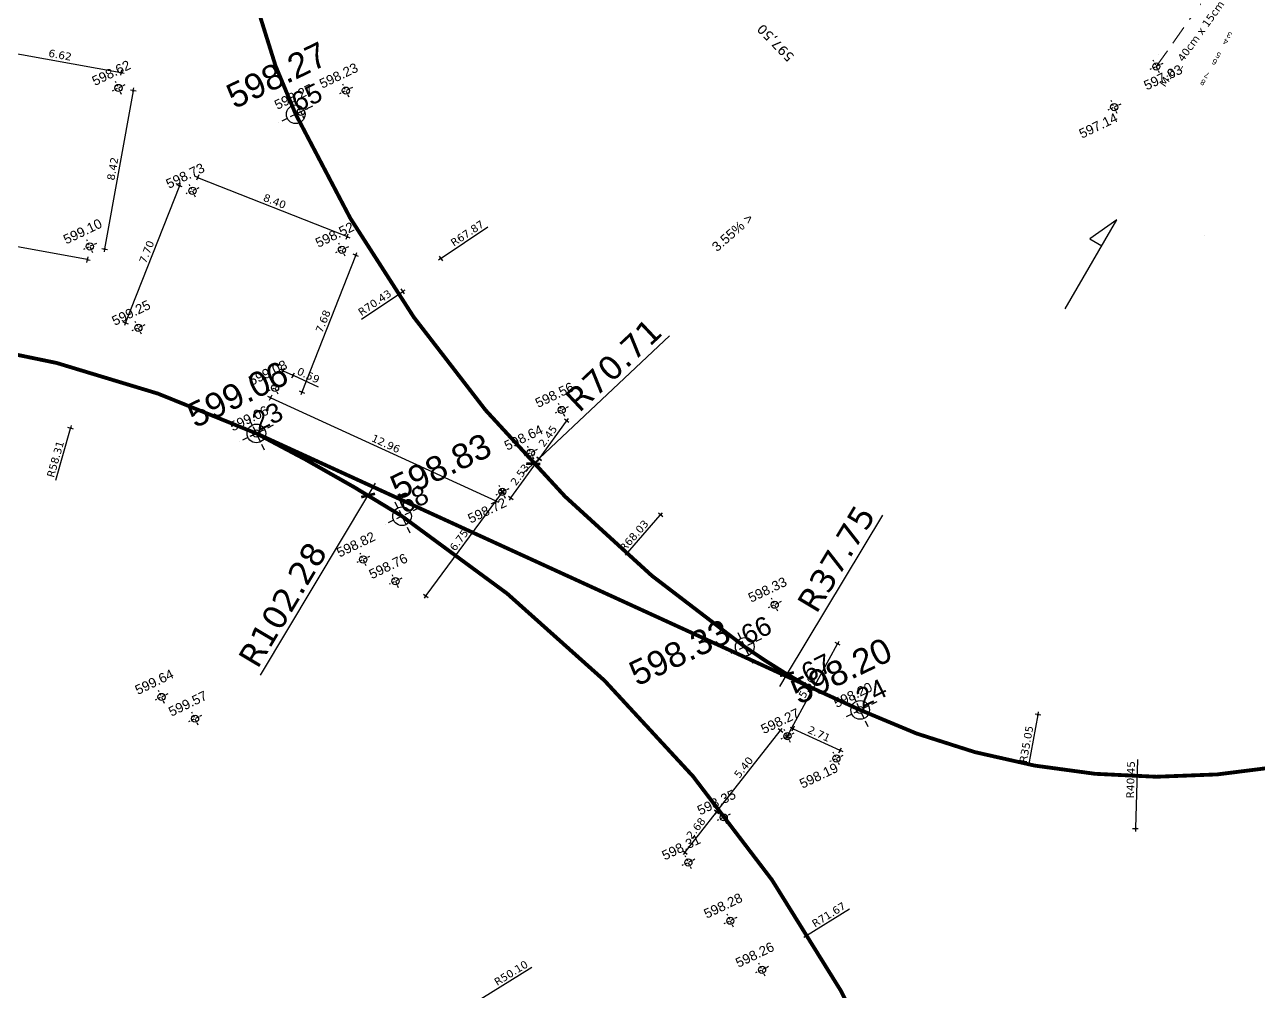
# Model space of a CAD drawing. Header units: metres. Extents: x 679716 to 681053, y 2749449 to 2750332.
# Drawn here: x 680384.2 to 680448.7, y 2750016.5 to 2750067 of the extents above; entities that cross this region are included whole.
import ezdxf
from ezdxf.enums import TextEntityAlignment as Align

# ---------------------------------------------------------------- set-up
doc = ezdxf.new("R2010")
doc.units = ezdxf.units.M
doc.header["$PDSIZE"] = -1
doc.linetypes.add('DASHEDX2', pattern=[1.5, 1, -0.5])
for name, color, linetype in [('01-TX-Altimetry 250 Topography', 51, 'Continuous'), ('01-TX-Length Dimensions 250', 80, 'Continuous'), ('01-TX-Level Main Dimensions 250', 152, 'Continuous'), ('01-TX-Level Secondary Dimensions 250', 10, 'Continuous'), ('01-TX-Main Altimetry 1000', 242, 'Continuous'), ('01-TX-Main Dimensions 250', 150, 'Continuous'), ('01-TX-Secondary Altimetry 1000', 152, 'Continuous'), ('01-TX-Secondary Dimensions 1000', 152, 'Continuous'), ('01-TX-Slopes__', 140, 'Continuous')]:
    doc.layers.add(name, color=color, linetype=linetype)
for name, color, linetype, lineweight in [('02-L-Axis', 253, 'DASHEDX2', 20), ('02-L-Main Axis POINTS', 242, 'DASHEDX2', 50), ('02-L-Secondary Axis POINTS', 152, 'DASHEDX2', 50)]:
    doc.layers.add(name, color=color, linetype=linetype, lineweight=lineweight)
doc.layers.add('02-L-Main Axis', color=244, linetype='DASHEDX2', lineweight=50, true_color=0xa50029)
doc.layers.add('02-L-Secondary Axis', color=154, linetype='DASHEDX2', lineweight=50, true_color=0x0052a5)
doc.layers.add('03-BK-Arrow', color=153, linetype='Continuous', true_color=0x4491cf)
doc.styles.add('E100', font='verdana.ttf', dxfattribs={"height": 0.4})
doc.styles.add('E200', font='verdana.ttf', dxfattribs={"height": 1})
doc.styles.add('E500', font='verdana.ttf', dxfattribs={"height": 1.25})
doc.styles.get("Standard").update_dxf_attribs({"font": 'arial.ttf'})
doc.dimstyles.new('E1000', dxfattribs={"dimscale": 0.03, "dimtxt": 1.25, "dimasz": 1, "dimexe": 0.1, "dimexo": 1, "dimgap": 8, "dimtad": 1, "dimzin": 0, "dimdsep": 46, "dimtxsty": 'E500', "dimblk1": 'LINCOT500', "dimblk2": 'LINCOT500', "dimsah": 1, "dimcen": 0.1, "dimdle": 0.1, "dimse1": 1, "dimse2": 1, "dimclrt": 256, "dimazin": 0, "dimtfac": 0.015385, "dimtofl": 0, "dimtmove": 0, "dimatfit": 3, "dimldrblk": 'LINCOT500', "dimfxl": 1, "dimtolj": 1, "dimtzin": 0, "dimarcsym": 0})
doc.dimstyles.new('E250', dxfattribs={"dimscale": 0.03, "dimtxt": 0.4, "dimasz": 0.5, "dimexe": 0.1, "dimexo": 1, "dimgap": 4, "dimtad": 1, "dimzin": 0, "dimdsep": 46, "dimtxsty": 'E100', "dimblk1": 'LINCOT200', "dimblk2": 'LINCOT200', "dimsah": 1, "dimcen": 0.1, "dimdle": 0.1, "dimse1": 1, "dimse2": 1, "dimclrt": 256, "dimadec": 0, "dimazin": 0, "dimtfac": 0.015385, "dimtofl": 0, "dimtmove": 0, "dimatfit": 3, "dimldrblk": 'LINCOT200', "dimfxl": 1, "dimtolj": 1, "dimtzin": 0, "dimarcsym": 0})

# ---------------------------------------------------------------- blocks, each defined once
blk = doc.blocks.new('Cotes Altimetriques')
at = {"linetype": 'DASHEDX2', "ltscale": 0.5}
for points in [[(0, -1.5), (0, 1.5)], [(1.5, 0), (-1.5, 0)]]:
    blk.add_lwpolyline(points, dxfattribs=at)
blk.add_circle((0, 0), 0.75)
at = {"ltscale": 0.3}
blk.add_attdef('COTES', text='', height=2, dxfattribs=at).set_placement((0, 3.5), align=Align.MIDDLE)
blk = doc.blocks.new('*U328')
at = {"linetype": 'DASHEDX2', "ltscale": 0.5}
for points in [[(1.5, 0), (-1.5, 0)], [(0, -1.5), (0, 1.5)]]:
    blk.add_lwpolyline(points, dxfattribs=at)
blk.add_circle((0, 0), 0.75)
at = {"ltscale": 0.3}
blk.add_attdef('COTES', text='', height=2, dxfattribs=at).set_placement((-4.56, -2.11), align=Align.MIDDLE)
blk = doc.blocks.new('*U149')
at = {"linetype": 'DASHEDX2', "ltscale": 0.5}
for points in [[(1.5, 0), (-1.5, 0)], [(0, -1.5), (0, 1.5)]]:
    blk.add_lwpolyline(points, dxfattribs=at)
blk.add_circle((0, 0), 0.75)
at = {"ltscale": 0.3}
blk.add_attdef('COTES', text='', height=2, dxfattribs=at).set_placement((0.28, -2.65), align=Align.MIDDLE)
blk = doc.blocks.new('LINCOT200')
for p, q in [((0, -10), (0, 10)), ((0, 0), (10, 0))]:
    blk.add_line(p, q)
at = {"const_width": 1.88}
blk.add_lwpolyline([(3.5, -3.5), (-3.5, 3.5)], dxfattribs=at)
blk = doc.blocks.new('*D318')
at = {"layer": '01-TX-Length Dimensions 250', "color": 0, "lineweight": -2, "transparency": 16777216}
blk.add_line((680397.047, 2750047.524), (680408.807, 2750042.139), dxfattribs=at)
at = {"layer": '01-TX-Length Dimensions 250', "color": 0, "lineweight": -2, "transparency": 16777216, "xscale": 0.015, "yscale": 0.015, "zscale": 0.015}
for p, rotation in [((680397.033, 2750047.531), 155.394804351356), ((680408.821, 2750042.133), 335.394804351356)]:
    blk.add_blockref('LINCOT200', p, dxfattribs=dict(at, rotation=rotation))
at = {"layer": '01-TX-Length Dimensions 250', "transparency": 16777216, "insert": (680403.064, 2750045.13), "char_height": 0.4, "attachment_point": 5, "rotation": 335.3948, "style": 'E100'}
blk.add_mtext('\\A1;12.96', dxfattribs=at)
blk = doc.blocks.new('*D322')
at = {"layer": '01-TX-Length Dimensions 250', "color": 0, "lineweight": -2, "transparency": 16777216}
blk.add_line((680409.599, 2750042.305), (680411.068, 2750044.332), dxfattribs=at)
at = {"layer": '01-TX-Length Dimensions 250', "color": 0, "lineweight": -2, "transparency": 16777216, "xscale": 0.015, "yscale": 0.015, "zscale": 0.015}
for p, rotation in [((680411.077, 2750044.344), 54.06854722015043), ((680409.591, 2750042.293), 234.0685472201504)]:
    blk.add_blockref('LINCOT200', p, dxfattribs=dict(at, rotation=rotation))
at = {"layer": '01-TX-Length Dimensions 250', "transparency": 16777216, "insert": (680410.068, 2750043.511), "char_height": 0.4, "attachment_point": 5, "rotation": 54.06855, "style": 'E100'}
blk.add_mtext('\\A1;2.53', dxfattribs=at)
blk = doc.blocks.new('*D323')
at = {"layer": '01-TX-Length Dimensions 250', "color": 0, "lineweight": -2, "transparency": 16777216}
blk.add_line((680411.086, 2750044.356), (680412.505, 2750046.315), dxfattribs=at)
at = {"layer": '01-TX-Length Dimensions 250', "color": 0, "lineweight": -2, "transparency": 16777216, "xscale": 0.015, "yscale": 0.015, "zscale": 0.015}
for p, rotation in [((680412.514, 2750046.327), 54.06854719293056), ((680411.077, 2750044.344), 234.0685471929305)]:
    blk.add_blockref('LINCOT200', p, dxfattribs=dict(at, rotation=rotation))
at = {"layer": '01-TX-Length Dimensions 250', "transparency": 16777216, "insert": (680411.53, 2750045.528), "char_height": 0.4, "attachment_point": 5, "rotation": 54.06855, "style": 'E100'}
blk.add_mtext('\\A1;2.45', dxfattribs=at)
blk = doc.blocks.new('*D331')
at = {"layer": '01-TX-Length Dimensions 250', "color": 0, "lineweight": -2, "transparency": 16777216}
for p, q in [((680462.331, 2750092.492), (680462.337, 2750092.492)), ((680462.334, 2750092.489), (680462.334, 2750092.495)), ((680401.784, 2750051.63), (680403.943, 2750053.087))]:
    blk.add_line(p, q, dxfattribs=at)
at = {"layer": '01-TX-Length Dimensions 250', "color": 0, "lineweight": -2, "transparency": 16777216, "xscale": 0.015, "yscale": 0.015, "zscale": 0.015, "rotation": 34.013872963524}
blk.add_blockref('LINCOT200', (680403.955, 2750053.095), dxfattribs=at)
at = {"layer": '01-TX-Length Dimensions 250', "transparency": 16777216, "insert": (680402.482, 2750052.497), "char_height": 0.4, "attachment_point": 5, "rotation": 34.01387, "style": 'E100'}
blk.add_mtext('\\A1;R70.43', dxfattribs=at)
blk = doc.blocks.new('*D337')
at = {"layer": '01-TX-Length Dimensions 250', "color": 0, "lineweight": -2, "transparency": 16777216}
blk.add_line((680424.357, 2750030.228), (680426.795, 2750029.111), dxfattribs=at)
at = {"layer": '01-TX-Length Dimensions 250', "color": 0, "lineweight": -2, "transparency": 16777216, "xscale": 0.015, "yscale": 0.015, "zscale": 0.015}
for p, rotation in [((680424.343, 2750030.234), 155.3948043625613), ((680426.809, 2750029.105), 335.3948043625613)]:
    blk.add_blockref('LINCOT200', p, dxfattribs=dict(at, rotation=rotation))
at = {"layer": '01-TX-Length Dimensions 250', "transparency": 16777216, "insert": (680425.711, 2750029.965), "char_height": 0.4, "attachment_point": 5, "rotation": 335.3948, "style": 'E100'}
blk.add_mtext('\\A1;2.71', dxfattribs=at)
blk = doc.blocks.new('*D341')
at = {"layer": '01-TX-Length Dimensions 250', "color": 0, "lineweight": -2, "transparency": 16777216}
blk.add_line((680442.353, 2750028.624), (680442.246, 2750025.035), dxfattribs=at)
at = {"layer": '01-TX-Length Dimensions 250', "color": 0, "lineweight": -2, "transparency": 16777216, "xscale": 0.015, "yscale": 0.015, "zscale": 0.015, "rotation": 268.2865346515985}
blk.add_blockref('LINCOT200', (680442.246, 2750025.02), dxfattribs=at)
at = {"layer": '01-TX-Length Dimensions 250', "transparency": 16777216, "insert": (680441.994, 2750027.569), "char_height": 0.4, "attachment_point": 5, "rotation": 88.28653, "style": 'E100'}
blk.add_mtext('\\A1;R40.45', dxfattribs=at)
blk = doc.blocks.new('*D358')
at = {"layer": '01-TX-Length Dimensions 250', "color": 0, "lineweight": -2, "transparency": 16777216}
blk.add_line((680423.734, 2750124.099), (680420.34, 2750124.691), dxfattribs=at)
at = {"layer": '01-TX-Length Dimensions 250', "color": 0, "lineweight": -2, "transparency": 16777216, "xscale": 0.015, "yscale": 0.015, "zscale": 0.015, "rotation": 170.1027913468755}
blk.add_blockref('LINCOT200', (680420.325, 2750124.694), dxfattribs=at)
at = {"layer": '01-TX-Length Dimensions 250', "transparency": 16777216, "insert": (680422.571, 2750124.635), "char_height": 0.4, "attachment_point": 5, "rotation": 350.10279, "style": 'E100'}
blk.add_mtext('\\A1;R530.43', dxfattribs=at)
blk = doc.blocks.new('*U369')
at = {"linetype": 'DASHEDX2', "ltscale": 0.5}
for points in [[(1.5, 0), (-1.5, 0)], [(0, -1.5), (0, 1.5)]]:
    blk.add_lwpolyline(points, dxfattribs=at)
blk.add_circle((0, 0), 0.75)
at = {"ltscale": 0.3}
blk.add_attdef('COTES', text='', height=2, dxfattribs=at).set_placement((-4.87, -1.62), align=Align.MIDDLE)
blk = doc.blocks.new('*D394')
at = {"layer": '01-TX-Length Dimensions 250', "color": 0, "lineweight": -2, "transparency": 16777216}
blk.add_line((680409.143, 2750042.599), (680405.156, 2750037.189), dxfattribs=at)
at = {"layer": '01-TX-Length Dimensions 250', "color": 0, "lineweight": -2, "transparency": 16777216, "xscale": 0.015, "yscale": 0.015, "zscale": 0.015}
for p, rotation in [((680409.152, 2750042.611), 53.61053229214569), ((680405.147, 2750037.176), 233.6105322921457)]:
    blk.add_blockref('LINCOT200', p, dxfattribs=dict(at, rotation=rotation))
at = {"layer": '01-TX-Length Dimensions 250', "transparency": 16777216, "insert": (680406.886, 2750040.088), "char_height": 0.4, "attachment_point": 5, "rotation": 53.61053, "style": 'E100'}
blk.add_mtext('\\A1;6.75', dxfattribs=at)
blk = doc.blocks.new('*D412')
at = {"layer": '01-TX-Length Dimensions 250', "color": 0, "lineweight": -2, "transparency": 16777216}
blk.add_line((680471.329, 2750055.155), (680473.966, 2750053.599), dxfattribs=at)
at = {"layer": '01-TX-Length Dimensions 250', "color": 0, "lineweight": -2, "transparency": 16777216, "xscale": 0.015, "yscale": 0.015, "zscale": 0.015, "rotation": 329.4474120950774}
blk.add_blockref('LINCOT200', (680473.979, 2750053.591), dxfattribs=at)
at = {"layer": '01-TX-Length Dimensions 250', "transparency": 16777216, "insert": (680472.555, 2750054.813), "char_height": 0.4, "attachment_point": 5, "rotation": 329.44741, "style": 'E100'}
blk.add_mtext('\\A1;R493.31', dxfattribs=at)
blk = doc.blocks.new('*D416')
at = {"layer": '01-TX-Length Dimensions 250', "color": 0, "lineweight": -2, "transparency": 16777216}
for p, q in [((680445.831, 2750055.997), (680445.837, 2750055.997)), ((680445.834, 2750055.994), (680445.834, 2750056)), ((680462.296, 2750033.333), (680460.711, 2750035.515))]:
    blk.add_line(p, q, dxfattribs=at)
at = {"layer": '01-TX-Length Dimensions 250', "color": 0, "lineweight": -2, "transparency": 16777216, "xscale": 0.015, "yscale": 0.015, "zscale": 0.015, "rotation": 125.9927391132403}
blk.add_blockref('LINCOT200', (680460.703, 2750035.527), dxfattribs=at)
at = {"layer": '01-TX-Length Dimensions 250', "transparency": 16777216, "insert": (680461.936, 2750034.388), "char_height": 0.4, "attachment_point": 5, "rotation": 305.99274, "style": 'E100'}
blk.add_mtext('\\A1;R25.30', dxfattribs=at)
blk = doc.blocks.new('*D417')
at = {"layer": '01-TX-Length Dimensions 250', "color": 0, "lineweight": -2, "transparency": 16777216}
for p, q in [((680443.452, 2750065.454), (680443.458, 2750065.454)), ((680443.455, 2750065.451), (680443.455, 2750065.457)), ((680436.673, 2750028.32), (680437.155, 2750030.958))]:
    blk.add_line(p, q, dxfattribs=at)
at = {"layer": '01-TX-Length Dimensions 250', "color": 0, "lineweight": -2, "transparency": 16777216, "xscale": 0.015, "yscale": 0.015, "zscale": 0.015, "rotation": 79.65032745605353}
blk.add_blockref('LINCOT200', (680437.158, 2750030.973), dxfattribs=at)
at = {"layer": '01-TX-Length Dimensions 250', "transparency": 16777216, "insert": (680436.542, 2750029.426), "char_height": 0.4, "attachment_point": 5, "rotation": 79.65033, "style": 'E100'}
blk.add_mtext('\\A1;R35.05', dxfattribs=at)
blk = doc.blocks.new('*D418')
at = {"layer": '01-TX-Length Dimensions 250', "color": 0, "lineweight": -2, "transparency": 16777216}
for p, q in [((680462.331, 2750092.492), (680462.337, 2750092.492)), ((680462.334, 2750092.489), (680462.334, 2750092.495)), ((680415.583, 2750039.308), (680417.41, 2750041.386))]:
    blk.add_line(p, q, dxfattribs=at)
at = {"layer": '01-TX-Length Dimensions 250', "color": 0, "lineweight": -2, "transparency": 16777216, "xscale": 0.015, "yscale": 0.015, "zscale": 0.015, "rotation": 48.68354907903199}
blk.add_blockref('LINCOT200', (680417.42, 2750041.398), dxfattribs=at)
at = {"layer": '01-TX-Length Dimensions 250', "transparency": 16777216, "insert": (680416.038, 2750040.324), "char_height": 0.4, "attachment_point": 5, "rotation": 48.68355, "style": 'E100'}
blk.add_mtext('\\A1;R68.03', dxfattribs=at)
blk = doc.blocks.new('*D419')
at = {"layer": '01-TX-Length Dimensions 250', "color": 0, "lineweight": -2, "transparency": 16777216}
blk.add_line((680408.39, 2750056.444), (680405.951, 2750054.814), dxfattribs=at)
at = {"layer": '01-TX-Length Dimensions 250', "color": 0, "lineweight": -2, "transparency": 16777216, "xscale": 0.015, "yscale": 0.015, "zscale": 0.015, "rotation": 213.7504143150805}
blk.add_blockref('LINCOT200', (680405.938, 2750054.806), dxfattribs=at)
at = {"layer": '01-TX-Length Dimensions 250', "transparency": 16777216, "insert": (680407.32, 2750056.125), "char_height": 0.4, "attachment_point": 5, "rotation": 33.75041, "style": 'E100'}
blk.add_mtext('\\A1;R67.87', dxfattribs=at)
blk = doc.blocks.new('*U425')
at = {"linetype": 'DASHEDX2', "ltscale": 0.5}
for points in [[(1.5, 0), (-1.5, 0)], [(0, -1.5), (0, 1.5)]]:
    blk.add_lwpolyline(points, dxfattribs=at)
blk.add_circle((0, 0), 0.75)
at = {"ltscale": 0.3}
blk.add_attdef('COTES', text='', height=2, dxfattribs=at).set_placement((-4.68, -2.03), align=Align.MIDDLE)
blk = doc.blocks.new('*D519')
at = {"layer": '01-TX-Length Dimensions 250', "color": 0, "lineweight": -2, "transparency": 16777216}
blk.add_line((680424.06, 2750029.861), (680426.677, 2750034.662), dxfattribs=at)
at = {"layer": '01-TX-Length Dimensions 250', "color": 0, "lineweight": -2, "transparency": 16777216, "xscale": 0.015, "yscale": 0.015, "zscale": 0.015}
for p, rotation in [((680426.684, 2750034.675), 61.41405238371397), ((680424.053, 2750029.847), 241.414052383714)]:
    blk.add_blockref('LINCOT200', p, dxfattribs=dict(at, rotation=rotation))
at = {"layer": '01-TX-Length Dimensions 250', "transparency": 16777216, "insert": (680425.08, 2750032.418), "char_height": 0.4, "attachment_point": 5, "rotation": 61.41405, "style": 'E100'}
blk.add_mtext('\\A1;5.50', dxfattribs=at)
blk = doc.blocks.new('*D588')
at = {"layer": '01-TX-Length Dimensions 250', "color": 0, "lineweight": -2, "transparency": 16777216}
blk.add_line((680385.817, 2750043.219), (680386.586, 2750045.919), dxfattribs=at)
at = {"layer": '01-TX-Length Dimensions 250', "color": 0, "lineweight": -2, "transparency": 16777216, "xscale": 0.015, "yscale": 0.015, "zscale": 0.015, "rotation": 74.1048483676848}
blk.add_blockref('LINCOT200', (680386.59, 2750045.934), dxfattribs=at)
at = {"layer": '01-TX-Length Dimensions 250', "transparency": 16777216, "insert": (680385.789, 2750044.323), "char_height": 0.4, "attachment_point": 5, "rotation": 74.10485, "style": 'E100'}
blk.add_mtext('\\A1;R58.31', dxfattribs=at)
blk = doc.blocks.new('*D600')
at = {"layer": '01-TX-Length Dimensions 250', "color": 0, "lineweight": -2, "transparency": 16777216}
blk.add_line((680391.978, 2749977.237), (680393.541, 2749974.514), dxfattribs=at)
at = {"layer": '01-TX-Length Dimensions 250', "color": 0, "lineweight": -2, "transparency": 16777216, "xscale": 0.015, "yscale": 0.015, "zscale": 0.015, "rotation": 299.8495719238011}
blk.add_blockref('LINCOT200', (680393.548, 2749974.501), dxfattribs=at)
at = {"layer": '01-TX-Length Dimensions 250', "transparency": 16777216, "insert": (680392.795, 2749976.474), "char_height": 0.4, "attachment_point": 5, "rotation": 299.84957, "style": 'E100'}
blk.add_mtext('\\A1;R54.86', dxfattribs=at)
blk = doc.blocks.new('*D609')
at = {"layer": '01-TX-Length Dimensions 250', "color": 0, "lineweight": -2, "transparency": 16777216}
for p, q in [((680410.686, 2750017.75), (680407.515, 2750015.777)), ((680364.966, 2749989.294), (680364.972, 2749989.294)), ((680364.969, 2749989.291), (680364.969, 2749989.297))]:
    blk.add_line(p, q, dxfattribs=at)
at = {"layer": '01-TX-Length Dimensions 250', "color": 0, "lineweight": -2, "transparency": 16777216, "xscale": 0.015, "yscale": 0.015, "zscale": 0.015, "rotation": 211.9004675256425}
blk.add_blockref('LINCOT200', (680407.503, 2750015.769), dxfattribs=at)
at = {"layer": '01-TX-Length Dimensions 250', "transparency": 16777216, "insert": (680409.607, 2750017.465), "char_height": 0.4, "attachment_point": 5, "rotation": 31.90047, "style": 'E100'}
blk.add_mtext('\\A1;R50.10', dxfattribs=at)
blk = doc.blocks.new('*D612')
at = {"layer": '01-TX-Length Dimensions 250', "color": 0, "lineweight": -2, "transparency": 16777216}
for p, q in [((680323.272, 2750026.403), (680325.781, 2750023.224)), ((680393.975, 2749936.807), (680393.981, 2749936.807)), ((680393.978, 2749936.804), (680393.978, 2749936.81))]:
    blk.add_line(p, q, dxfattribs=at)
at = {"layer": '01-TX-Length Dimensions 250', "color": 0, "lineweight": -2, "transparency": 16777216, "xscale": 0.015, "yscale": 0.015, "zscale": 0.015, "rotation": 308.2792515366591}
blk.add_blockref('LINCOT200', (680325.791, 2750023.212), dxfattribs=at)
at = {"layer": '01-TX-Length Dimensions 250', "transparency": 16777216, "insert": (680324.299, 2750025.632), "char_height": 0.4, "attachment_point": 5, "rotation": 308.27925, "style": 'E100'}
blk.add_mtext('\\A1;R110.07', dxfattribs=at)
blk = doc.blocks.new('*D742')
at = {"layer": '01-TX-Length Dimensions 250', "color": 0, "lineweight": -2, "transparency": 16777216}
for p, q in [((680427.295, 2750020.799), (680425.058, 2750019.409)), ((680364.169, 2749981.577), (680364.175, 2749981.577)), ((680364.172, 2749981.574), (680364.172, 2749981.58))]:
    blk.add_line(p, q, dxfattribs=at)
at = {"layer": '01-TX-Length Dimensions 250', "color": 0, "lineweight": -2, "transparency": 16777216, "xscale": 0.015, "yscale": 0.015, "zscale": 0.015, "rotation": 211.8552072953647}
blk.add_blockref('LINCOT200', (680425.045, 2750019.401), dxfattribs=at)
at = {"layer": '01-TX-Length Dimensions 250', "transparency": 16777216, "insert": (680426.216, 2750020.515), "char_height": 0.4, "attachment_point": 5, "rotation": 31.85521, "style": 'E100'}
blk.add_mtext('\\A1;R71.67', dxfattribs=at)
blk = doc.blocks.new('*D744')
at = {"layer": '01-TX-Length Dimensions 250', "color": 0, "lineweight": -2, "transparency": 16777216}
blk.add_line((680420.367, 2750025.899), (680423.678, 2750030.123), dxfattribs=at)
at = {"layer": '01-TX-Length Dimensions 250', "color": 0, "lineweight": -2, "transparency": 16777216, "xscale": 0.015, "yscale": 0.015, "zscale": 0.015}
for p, rotation in [((680423.687, 2750030.134), 51.90426045723366), ((680420.358, 2750025.888), 231.9042604572337)]:
    blk.add_blockref('LINCOT200', p, dxfattribs=dict(at, rotation=rotation))
at = {"layer": '01-TX-Length Dimensions 250', "transparency": 16777216, "insert": (680421.764, 2750028.214), "char_height": 0.4, "attachment_point": 5, "rotation": 51.90426, "style": 'E100'}
blk.add_mtext('\\A1;5.40', dxfattribs=at)
blk = doc.blocks.new('*D745')
at = {"layer": '01-TX-Length Dimensions 250', "color": 0, "lineweight": -2, "transparency": 16777216}
blk.add_line((680418.712, 2750023.788), (680420.348, 2750025.876), dxfattribs=at)
at = {"layer": '01-TX-Length Dimensions 250', "color": 0, "lineweight": -2, "transparency": 16777216, "xscale": 0.015, "yscale": 0.015, "zscale": 0.015}
for p, rotation in [((680420.358, 2750025.888), 51.90426646311942), ((680418.703, 2750023.776), 231.9042664631194)]:
    blk.add_blockref('LINCOT200', p, dxfattribs=dict(at, rotation=rotation))
at = {"layer": '01-TX-Length Dimensions 250', "transparency": 16777216, "insert": (680419.271, 2750025.035), "char_height": 0.4, "attachment_point": 5, "rotation": 51.90427, "style": 'E100'}
blk.add_mtext('\\A1;2.68', dxfattribs=at)
blk = doc.blocks.new('LINCOT500')
for p, q in [((0, -25), (0, 25)), ((0, 0), (25, 0))]:
    blk.add_line(p, q)
at = {"const_width": 4.69}
blk.add_lwpolyline([(8.8, -8.8), (-8.8, 8.8)], dxfattribs=at)
blk = doc.blocks.new('*D1052')
at = {"layer": '01-TX-Secondary Dimensions 1000', "color": 0, "lineweight": -2, "transparency": 16777216}
blk.add_line((680396.518, 2750033.041), (680402.119, 2750042.4), dxfattribs=at)
at = {"layer": '01-TX-Secondary Dimensions 1000', "color": 0, "lineweight": -2, "transparency": 16777216, "xscale": 0.03, "yscale": 0.03, "zscale": 0.03, "rotation": 59.10010297590098}
blk.add_blockref('LINCOT500', (680402.135, 2750042.426), dxfattribs=at)
at = {"layer": '01-TX-Secondary Dimensions 1000', "transparency": 16777216, "insert": (680397.676, 2750036.716), "char_height": 1.25, "attachment_point": 5, "rotation": 59.1001, "style": 'E500'}
blk.add_mtext('\\A1;R102.28', dxfattribs=at)
blk = doc.blocks.new('*U1053')
at = {"linetype": 'DASHEDX2', "ltscale": 0.5}
for points in [[(0, -1.5), (0, 1.5)], [(1.5, 0), (-1.5, 0)]]:
    blk.add_lwpolyline(points, dxfattribs=at)
blk.add_circle((0, 0), 0.75)
at = {"ltscale": 0.3}
blk.add_attdef('COTES', text='', height=2, dxfattribs=at).set_placement((4.541, 2.27), align=Align.MIDDLE)
blk = doc.blocks.new('*D1057')
at = {"layer": '01-TX-Secondary Dimensions 1000', "color": 0, "lineweight": -2, "transparency": 16777216}
blk.add_line((680429.018, 2750041.402), (680424.042, 2750033.111), dxfattribs=at)
at = {"layer": '01-TX-Secondary Dimensions 1000', "color": 0, "lineweight": -2, "transparency": 16777216, "xscale": 0.03, "yscale": 0.03, "zscale": 0.03, "rotation": 239.026401977655}
blk.add_blockref('LINCOT500', (680424.027, 2750033.086), dxfattribs=at)
at = {"layer": '01-TX-Secondary Dimensions 1000', "transparency": 16777216, "insert": (680426.612, 2750039.124), "char_height": 1.25, "attachment_point": 5, "rotation": 59.0264, "style": 'E500'}
blk.add_mtext('\\A1;R37.75', dxfattribs=at)
blk = doc.blocks.new('*D1058')
at = {"layer": '01-TX-Secondary Dimensions 1000', "color": 0, "lineweight": -2, "transparency": 16777216}
blk.add_line((680417.886, 2750050.76), (680410.792, 2750044.099), dxfattribs=at)
at = {"layer": '01-TX-Secondary Dimensions 1000', "color": 0, "lineweight": -2, "transparency": 16777216, "xscale": 0.03, "yscale": 0.03, "zscale": 0.03, "rotation": 223.196467973999}
blk.add_blockref('LINCOT500', (680410.77, 2750044.079), dxfattribs=at)
at = {"layer": '01-TX-Secondary Dimensions 1000', "transparency": 16777216, "insert": (680414.972, 2750049.245), "char_height": 1.25, "attachment_point": 5, "rotation": 43.19647, "style": 'E500'}
blk.add_mtext('\\A1;R70.71', dxfattribs=at)
blk = doc.blocks.new('*U1060')
at = {"linetype": 'DASHEDX2', "ltscale": 0.5}
for points in [[(0, -1.5), (0, 1.5)], [(1.5, 0), (-1.5, 0)]]:
    blk.add_lwpolyline(points, dxfattribs=at)
blk.add_circle((0, 0), 0.75)
at = {"ltscale": 0.3}
blk.add_attdef('COTES', text='', height=2, dxfattribs=at).set_placement((-4.919, 1.873), align=Align.MIDDLE)
blk = doc.blocks.new('Sec Axes Points')
at = {"layer": '02-L-Secondary Axis POINTS'}
for p in [(681398.351, 2750062.346), (681403.909, 2750041.339), (681421.843, 2750034.501), (681424.994, 2750032.524)]:
    blk.add_point(p, dxfattribs=at)
for s, p in [('65', (681398.451, 2750062.446)), ('68', (681404.009, 2750041.439)), ('66', (681421.943, 2750034.601)), ('67', (681425.094, 2750032.624))]:
    blk.add_text(s, height=1, rotation=26, dxfattribs=at).set_placement(p)
blk = doc.blocks.new('Main Axes points')
at = {"layer": '02-L-Main Axis POINTS'}
for p in [(680396.294, 2750045.667), (680427.857, 2750031.213)]:
    blk.add_point(p, dxfattribs=at)
for s, p in [('23', (680396.394, 2750045.767)), ('24', (680427.957, 2750031.313))]:
    blk.add_text(s, height=1, rotation=26, dxfattribs=at).set_placement(p)
blk = doc.blocks.new('ARROW')
blk.add_lwpolyline([(-6.52, -16.71), (0, 0), (-4.1, -3.99), (-1.89, -4.85)])
blk = doc.blocks.new('*D1793')
at = {"layer": '01-TX-Length Dimensions 250', "color": 0, "lineweight": -2, "transparency": 16777216}
blk.add_line((680398.682, 2750047.845), (680401.49, 2750054.962), dxfattribs=at)
at = {"layer": '01-TX-Length Dimensions 250', "color": 0, "lineweight": -2, "transparency": 16777216, "xscale": 0.015, "yscale": 0.015, "zscale": 0.015}
for p, rotation in [((680401.495, 2750054.976), 68.47139450914395), ((680398.676, 2750047.831), 248.4713945091439)]:
    blk.add_blockref('LINCOT200', p, dxfattribs=dict(at, rotation=rotation))
at = {"layer": '01-TX-Length Dimensions 250', "transparency": 16777216, "insert": (680399.78, 2750051.524), "char_height": 0.4, "attachment_point": 5, "rotation": 68.47139, "style": 'E100'}
blk.add_mtext('\\A1;7.68', dxfattribs=at)
blk = doc.blocks.new('*D1794')
at = {"layer": '01-TX-Length Dimensions 250', "color": 0, "lineweight": -2, "transparency": 16777216}
blk.add_line((680401.025, 2750055.958), (680393.24, 2750059.028), dxfattribs=at)
at = {"layer": '01-TX-Length Dimensions 250', "color": 0, "lineweight": -2, "transparency": 16777216, "xscale": 0.015, "yscale": 0.015, "zscale": 0.015}
for p, rotation in [((680393.226, 2750059.034), 158.4715971769497), ((680401.038, 2750055.952), 338.4715971769497)]:
    blk.add_blockref('LINCOT200', p, dxfattribs=dict(at, rotation=rotation))
at = {"layer": '01-TX-Length Dimensions 250', "transparency": 16777216, "insert": (680397.253, 2750057.799), "char_height": 0.4, "attachment_point": 5, "rotation": 338.4716, "style": 'E100'}
blk.add_mtext('\\A1;8.40', dxfattribs=at)
blk = doc.blocks.new('*D1795')
at = {"layer": '01-TX-Length Dimensions 250', "color": 0, "lineweight": -2, "transparency": 16777216}
blk.add_line((680392.274, 2750058.598), (680389.456, 2750051.466), dxfattribs=at)
at = {"layer": '01-TX-Length Dimensions 250', "color": 0, "lineweight": -2, "transparency": 16777216, "xscale": 0.015, "yscale": 0.015, "zscale": 0.015}
for p, rotation in [((680392.279, 2750058.612), 68.44352423973868), ((680389.451, 2750051.452), 248.4435242397387)]:
    blk.add_blockref('LINCOT200', p, dxfattribs=dict(at, rotation=rotation))
at = {"layer": '01-TX-Length Dimensions 250', "transparency": 16777216, "insert": (680390.56, 2750055.153), "char_height": 0.4, "attachment_point": 5, "rotation": 68.44352, "style": 'E100'}
blk.add_mtext('\\A1;7.70', dxfattribs=at)
blk = doc.blocks.new('*D1796')
at = {"layer": '01-TX-Length Dimensions 250', "color": 0, "lineweight": -2, "transparency": 16777216}
for p, q in [((680397.696, 2750048.942), (680398.205, 2750048.709)), ((680398.218, 2750048.703), (680399.52, 2750048.107))]:
    blk.add_line(p, q, dxfattribs=at)
at = {"layer": '01-TX-Length Dimensions 250', "color": 0, "lineweight": -2, "transparency": 16777216, "xscale": 0.015, "yscale": 0.015, "zscale": 0.015}
for p, rotation in [((680397.683, 2750048.948), 155.394804372911), ((680398.218, 2750048.703), 335.394804372911)]:
    blk.add_blockref('LINCOT200', p, dxfattribs=dict(at, rotation=rotation))
at = {"layer": '01-TX-Length Dimensions 250', "transparency": 16777216, "insert": (680399.013, 2750048.7), "char_height": 0.4, "attachment_point": 5, "rotation": 335.3948, "style": 'E100'}
blk.add_mtext('\\A1;0.59', dxfattribs=at)
blk = doc.blocks.new('*D1799')
at = {"layer": '01-TX-Length Dimensions 250', "color": 0, "lineweight": -2, "transparency": 16777216}
blk.add_line((680387.452, 2750054.753), (680377.996, 2750056.463), dxfattribs=at)
at = {"layer": '01-TX-Length Dimensions 250', "color": 0, "lineweight": -2, "transparency": 16777216, "xscale": 0.015, "yscale": 0.015, "zscale": 0.015}
for p, rotation in [((680377.982, 2750056.465), 169.7530118633741), ((680387.467, 2750054.751), 349.7530118633741)]:
    blk.add_blockref('LINCOT200', p, dxfattribs=dict(at, rotation=rotation))
at = {"layer": '01-TX-Length Dimensions 250', "transparency": 16777216, "insert": (680382.782, 2750055.931), "char_height": 0.4, "attachment_point": 5, "rotation": 349.75301, "style": 'E100'}
blk.add_mtext('\\A1;9.64', dxfattribs=at)
blk = doc.blocks.new('*D1800')
at = {"layer": '01-TX-Length Dimensions 250', "color": 0, "lineweight": -2, "transparency": 16777216}
blk.add_line((680389.855, 2750063.568), (680388.363, 2750055.313), dxfattribs=at)
at = {"layer": '01-TX-Length Dimensions 250', "color": 0, "lineweight": -2, "transparency": 16777216, "xscale": 0.015, "yscale": 0.015, "zscale": 0.015}
for p, rotation in [((680389.858, 2750063.583), 79.75301186181443), ((680388.36, 2750055.298), 259.7530118618144)]:
    blk.add_blockref('LINCOT200', p, dxfattribs=dict(at, rotation=rotation))
at = {"layer": '01-TX-Length Dimensions 250', "transparency": 16777216, "insert": (680388.785, 2750059.499), "char_height": 0.4, "attachment_point": 5, "rotation": 79.75301, "style": 'E100'}
blk.add_mtext('\\A1;8.42', dxfattribs=at)
blk = doc.blocks.new('*D1801')
at = {"layer": '01-TX-Length Dimensions 250', "color": 0, "lineweight": -2, "transparency": 16777216}
blk.add_line((680382.735, 2750065.705), (680389.22, 2750064.533), dxfattribs=at)
at = {"layer": '01-TX-Length Dimensions 250', "color": 0, "lineweight": -2, "transparency": 16777216, "xscale": 0.015, "yscale": 0.015, "zscale": 0.015}
for p, rotation in [((680382.721, 2750065.708), 169.7514218173901), ((680389.234, 2750064.53), 349.7514218173901)]:
    blk.add_blockref('LINCOT200', p, dxfattribs=dict(at, rotation=rotation))
at = {"layer": '01-TX-Length Dimensions 250', "transparency": 16777216, "insert": (680386.036, 2750065.442), "char_height": 0.4, "attachment_point": 5, "rotation": 349.75142, "style": 'E100'}
blk.add_mtext('\\A1;6.62', dxfattribs=at)

msp = doc.modelspace()

# ---------------------------------------------------------------- linework, layer by layer
at = {"layer": '02-L-Axis'}
msp.add_lwpolyline([(680443.337, 2750064.843), (680446.115, 2750068.788)], dxfattribs=at)
at = {"layer": '02-L-Main Axis', "const_width": 0.2, "flags": 128}
for points in [[(680049.101, 2749829.341), (680077.819, 2749843.182, -0.040128), (680142.081, 2749868.027), (680210.504, 2749888.507, -0.062489), (680267.318, 2749898.019), (680346.177, 2749901.29, 0.061742), (680375.136, 2749906.106, 0.080849), (680402.883, 2749920.005, 0.143294), (680430.799, 2749956.129, -0.030569), (680465.174, 2750030.221, -0.009319), (680465.83, 2750031.43, -0.202468), (680511.139, 2750066.285), (680570.978, 2750081.959)], [(680480.107, 2750049.37), (680464.898, 2750035.429, -0.124396), (680452.821, 2750028.918, -0.175325), (680427.857, 2750031.213), (680396.294, 2750045.667, 0.11354), (680369.37, 2750051.22, 0.11192), (680336.562, 2750040.997, 0.156836), (680286.94, 2749988.52), (680252.089, 2749915.528)]]:
    msp.add_lwpolyline(points, format="xyb", dxfattribs=at)
at = {"layer": '02-L-Secondary Axis', "const_width": 0.2, "flags": 128}
for points in [[(680223.758, 2750019.414, 0.099218), (680238.251, 2750010.729, 0.133859), (680260.799, 2750009.013, 0.031057), (680267.034, 2750010.62, 0.030542), (680304.895, 2750024.711), (680307.855, 2750026.043, 0.026852), (680336.406, 2750040.975, 0.025316), (680358.642, 2750054.79, 0.027441), (680387.874, 2750077.485), (680411.529, 2750098.919, 0.121506), (680420.357, 2750112.024, 0.044628), (680421.878, 2750117.701), (680424.57, 2750133.12)], [(680397.67, 2750086.361, 0.208943), (680398.351, 2750062.346, 0.131026), (680421.843, 2750034.501, 0.024644), (680424.994, 2750032.524)], [(680430.747, 2749955.997, 0.062255), (680435.803, 2749977.159, 0.267524), (680403.909, 2750041.339, 0.021419), (680396.294, 2750045.667, 0.035723)]]:
    msp.add_lwpolyline(points, format="xyb", dxfattribs=at)

# ---------------------------------------------------------------- block references
at = {"layer": '01-TX-Level Main Dimensions 250', "ltscale": 0.3, "xscale": 0.25, "yscale": 0.25, "zscale": 0.25, "rotation": 25.73366104797413}
for p, values in [((680396.294, 2750045.667), {'COTES': '599.06'}), ((680427.857, 2750031.213), {'COTES': '598.20'})]:
    msp.add_blockref('Cotes Altimetriques', p, dxfattribs=at).add_auto_attribs(values)
at = {"layer": '01-TX-Level Secondary Dimensions 250', "ltscale": 0.3, "xscale": 0.25, "yscale": 0.25, "zscale": 0.25, "rotation": 25.73366104797413}
for name, p, values in [('Cotes Altimetriques', (680389.088, 2750063.722), {'COTES': '598.62'}), ('Cotes Altimetriques', (680400.975, 2750063.582), {'COTES': '598.23'}), ('*U149', (680443.337, 2750064.843), {'COTES': '597.03'}), ('Cotes Altimetriques', (680398.623, 2750062.474), {'COTES': '598.27'}), ('*U425', (680441.135, 2750062.72), {'COTES': '597.14'}), ('Cotes Altimetriques', (680392.955, 2750058.345), {'COTES': '598.73'}), ('Cotes Altimetriques', (680387.591, 2750055.438), {'COTES': '599.10'}), ('Cotes Altimetriques', (680400.767, 2750055.264), {'COTES': '598.52'}), ('Cotes Altimetriques', (680390.126, 2750051.185), {'COTES': '599.25'}), ('Cotes Altimetriques', (680397.272, 2750048.051), {'COTES': '599.08'}), ('Cotes Altimetriques', (680412.256, 2750046.893), {'COTES': '598.56'}), ('Cotes Altimetriques', (680410.639, 2750044.662), {'COTES': '598.64'}), ('*U328', (680409.152, 2750042.611), {'COTES': '598.72'}), ('Cotes Altimetriques', (680401.877, 2750039.078), {'COTES': '598.82'}), ('Cotes Altimetriques', (680403.565, 2750037.943), {'COTES': '598.76'}), ('Cotes Altimetriques', (680423.389, 2750036.715), {'COTES': '598.33'}), ('Cotes Altimetriques', (680391.337, 2750031.894), {'COTES': '599.64'}), ('Cotes Altimetriques', (680393.088, 2750030.759), {'COTES': '599.57'}), ('Cotes Altimetriques', (680424.053, 2750029.847), {'COTES': '598.27'}), ('*U369', (680426.612, 2750028.676), {'COTES': '598.19'}), ('Cotes Altimetriques', (680420.724, 2750025.601), {'COTES': '598.35'}), ('Cotes Altimetriques', (680418.877, 2750023.245), {'COTES': '598.31'}), ('Cotes Altimetriques', (680421.07, 2750020.198), {'COTES': '598.28'}), ('Cotes Altimetriques', (680422.727, 2750017.635), {'COTES': '598.26'})]:
    msp.add_blockref(name, p, dxfattribs=at).add_auto_attribs(values)
at = {"layer": '01-TX-Main Altimetry 1000', "ltscale": 0.3, "xscale": 0.65, "yscale": 0.65, "zscale": 0.65, "rotation": 25.73366104797413}
for name, p, values in [('Cotes Altimetriques', (680396.294, 2750045.667), {'COTES': '599.06'}), ('*U1053', (680403.909, 2750041.339), {'COTES': '598.83'}), ('Cotes Altimetriques', (680427.857, 2750031.213), {'COTES': '598.20'})]:
    msp.add_blockref(name, p, dxfattribs=at).add_auto_attribs(values)
at = {"layer": '01-TX-Secondary Altimetry 1000', "ltscale": 0.3, "xscale": 0.65, "yscale": 0.65, "zscale": 0.65, "rotation": 25.73366104797413}
for name, p, values in [('Cotes Altimetriques', (680398.351, 2750062.346), {'COTES': '598.27'}), ('*U1060', (680421.823, 2750034.514), {'COTES': '598.33'})]:
    msp.add_blockref(name, p, dxfattribs=at).add_auto_attribs(values)
at = {"layer": '02-L-Main Axis POINTS'}
msp.add_blockref('Main Axes points', (0, 0), dxfattribs=at)
at = {"layer": '02-L-Secondary Axis POINTS'}
msp.add_blockref('Sec Axes Points', (-1000, 0), dxfattribs=at)
at = {"layer": '03-BK-Arrow', "xscale": 0.3, "yscale": 0.3, "zscale": 0.03, "rotation": 351.2172909946156}
msp.add_blockref('ARROW', (680441.264, 2750056.826, 0), dxfattribs=at)

# ---------------------------------------------------------------- texts
at = {"layer": '01-TX-Altimetry 250 Topography', "ltscale": 0.3, "insert": (680424.086, 2750065.036), "char_height": 0.5, "attachment_point": 1, "rotation": 134.1665, "style": 'E200'}
msp.add_mtext_dynamic_manual_height_columns('597,50', width=6.56735, gutter_width=2, heights=[0], dxfattribs=at)
at = {"layer": '01-TX-Main Dimensions 250', "ltscale": 0.3, "insert": (680443.459, 2750063.97), "char_height": 0.4, "width": 7.92664, "attachment_point": 1, "rotation": 54.31348, "style": 'E200'}
msp.add_mtext('M:8 _ 40cm x 15cm', dxfattribs=at)
at = {"layer": '01-TX-Slopes__', "attachment_point": 1}
for s, width, gutter_width, heights, insert, char_height, rotation in [('4', 0.90973, 6.25, [0], (680446.991, 2750065.951), 0.3, 151.52965), ('3', 0.90973, 6.25, [0], (680447.183, 2750066.303), 0.3, 151.52965), ('5', 0.90973, 6.25, [0], (680446.606, 2750065.247), 0.3, 151.52965), ('6', 0.90973, 6.25, [0], (680446.411, 2750064.898), 0.3, 151.52965), ('7', 0.90973, 6.25, [0], (680446.008, 2750064.207), 0.3, 151.52965), ('8', 0.90973, 6.25, [0], (680445.801, 2750063.826), 0.3, 151.52965), ('3.55% >', 18.65029, 4534.14, [3.005], (680420.045, 2750055.512), 0.5, 41.01512)]:
    msp.add_mtext_dynamic_manual_height_columns(s, width=width, gutter_width=gutter_width, heights=heights, dxfattribs=dict(at, insert=insert, char_height=char_height, rotation=rotation))

# ---------------------------------------------------------------- dimensions: what is measured, and where the dimension line sits
at = {"layer": '01-TX-Length Dimensions 250'}
for center, mpoint, picture, middle in [((680049.158, 2750304.355), (680473.979, 2750053.591), '*D412', (680472.388, 2750054.53)), ((680942.86, 2750033.523), (680420.325, 2750124.694), '*D358', (680422.515, 2750124.312)), ((680462.334, 2750092.492), (680403.955, 2750053.095), '*D331', (680402.666, 2750052.225)), ((680462.367, 2750092.511), (680405.938, 2750054.806), '*D419', (680407.503, 2750055.851)), ((680462.334, 2750092.492), (680417.42, 2750041.398), '*D418', (680416.285, 2750040.106)), ((680443.455, 2750065.454), (680437.158, 2750030.973), '*D417', (680436.865, 2750029.367)), ((680443.455, 2750065.455), (680442.246, 2750025.02), '*D341', (680442.322, 2750027.56)), ((680445.834, 2750055.997), (680460.703, 2750035.527), '*D416', (680461.67, 2750034.195)), ((680370.621, 2749989.854), (680386.59, 2750045.934), '*D588', (680386.106, 2750044.233)), ((680393.978, 2749936.807), (680325.791, 2750023.212), '*D612', (680324.041, 2750025.428)), ((680366.243, 2750022.082), (680393.548, 2749974.501), '*D600', (680392.51, 2749976.31)), ((680364.172, 2749981.577), (680425.045, 2750019.401), '*D742', (680426.389, 2750020.236)), ((680364.969, 2749989.294), (680407.503, 2750015.769), '*D609', (680409.781, 2750017.187))]:
    dim = msp.add_radius_dim(center=center, mpoint=mpoint, dimstyle='E250', dxfattribs=at)
    dim.commit()
    dim.dimension.update_dxf_attribs({"geometry": picture, "text_midpoint": middle, "dimtype": 164})
for p1, p2, distance, picture, middle in [((680382.575, 2750064.9), (680389.088, 2750063.722), 0.821, '*D1801', (680386.036, 2750065.442)), ((680389.088, 2750063.722), (680387.591, 2750055.438), 0.782, '*D1800', (680388.785, 2750059.499)), ((680400.767, 2750055.264), (680392.955, 2750058.345), -0.74, '*D1794', (680397.253, 2750057.799)), ((680392.955, 2750058.345), (680390.126, 2750051.185), -0.726, '*D1795', (680390.56, 2750055.153)), ((680387.591, 2750055.438), (680378.106, 2750057.152), 0.698, '*D1799', (680382.782, 2750055.931)), ((680397.948, 2750048.118), (680400.767, 2750055.264), -0.783, '*D1793', (680399.78, 2750051.524)), ((680397.397, 2750048.324), (680397.933, 2750048.079), 0.687, '*D1796', (680399.013, 2750048.7)), ((680397.272, 2750048.051), (680409.059, 2750042.653), -0.573, '*D318', (680403.064, 2750045.13)), ((680410.639, 2750044.662), (680412.076, 2750046.645), -0.541, '*D323', (680411.53, 2750045.528)), ((680409.152, 2750042.611), (680410.639, 2750044.662), -0.541, '*D322', (680410.068, 2750043.511)), ((680409.152, 2750042.611), (680405.147, 2750037.176), 0, '*D394', (680406.886, 2750040.088)), ((680424.053, 2750029.847), (680426.684, 2750034.675), 0, '*D519', (680425.08, 2750032.418)), ((680420.724, 2750025.601), (680424.053, 2750029.847), 0.465, '*D744', (680421.764, 2750028.214)), ((680424.147, 2750029.805), (680426.612, 2750028.676), 0.473, '*D337', (680425.711, 2750029.965)), ((680419.069, 2750023.489), (680420.724, 2750025.601), 0.465, '*D745', (680419.271, 2750025.035))]:
    dim = msp.add_aligned_dim(p1=p1, p2=p2, distance=distance, dimstyle='E250', dxfattribs=at)
    dim.commit()
    dim.dimension.update_dxf_attribs({"geometry": picture, "text_midpoint": middle})
at = {"layer": '01-TX-Secondary Dimensions 1000'}
for center, mpoint, picture, middle in [((680462.315, 2750092.477), (680410.77, 2750044.079), '*D1058', (680415.581, 2750048.596)), ((680443.455, 2750065.453), (680424.027, 2750033.086), '*D1057', (680427.376, 2750038.666)), ((680349.608, 2749954.659), (680402.135, 2750042.426), '*D1052', (680398.443, 2750036.257))]:
    dim = msp.add_radius_dim(center=center, mpoint=mpoint, dimstyle='E1000', dxfattribs=at)
    dim.commit()
    dim.dimension.update_dxf_attribs({"geometry": picture, "text_midpoint": middle, "dimtype": 164})

doc.saveas('drawing.dxf')
